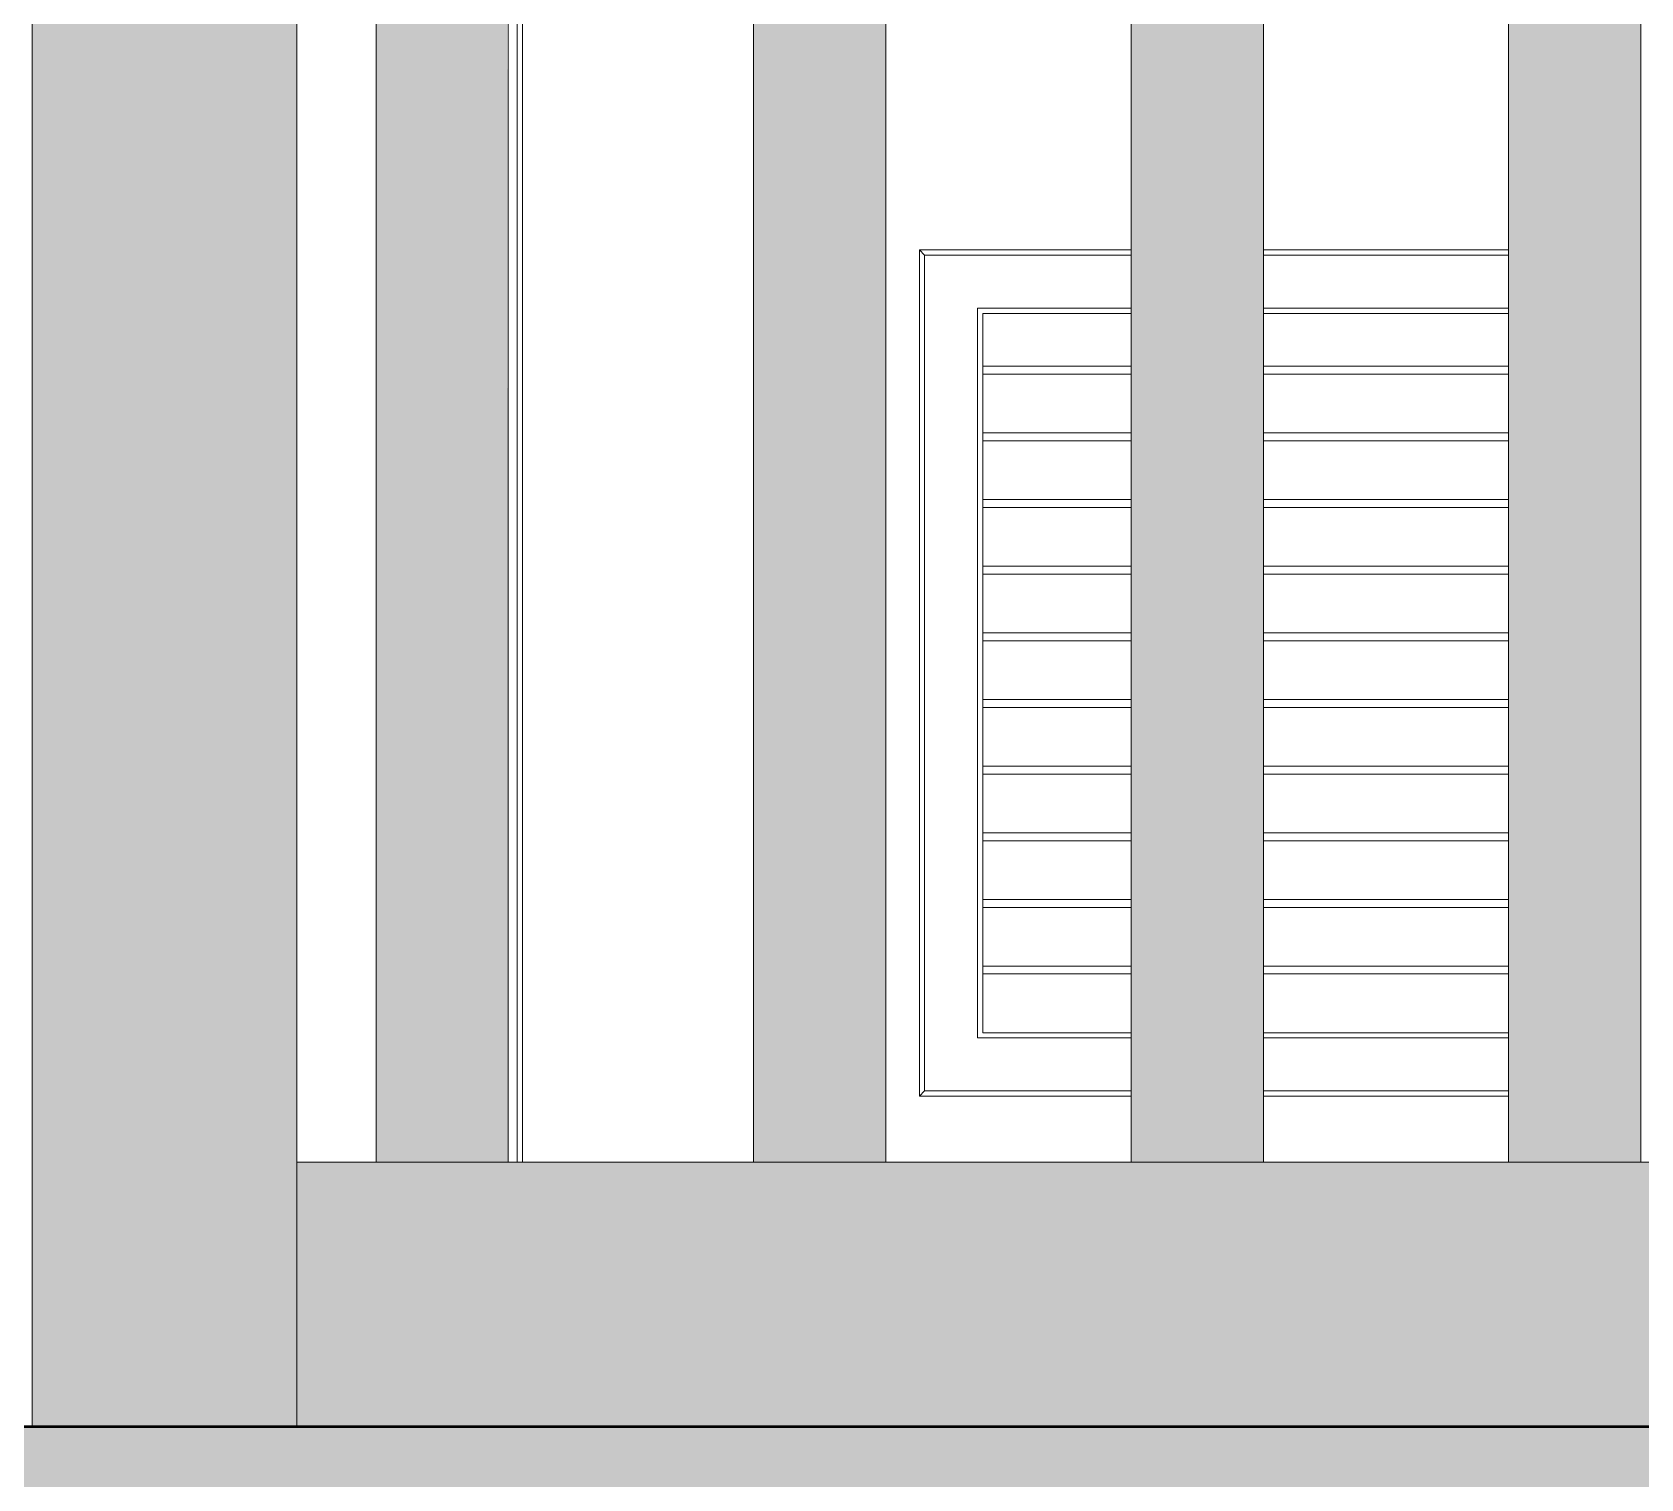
# Model space of a CAD drawing. Header units: millimetres. Extents: x 902415 to 1199587, y -3757 to 35605.
# Drawn here: x 997410 to 998018, y 5180 to 5727 of the extents above; entities that cross this region are included whole.
import ezdxf

# ---------------------------------------------------------------- set-up
doc = ezdxf.new("R2010")
doc.units = ezdxf.units.MM
doc.linetypes.add('AEC_Center', pattern=[24, 12, -4, 4, -4])
doc.linetypes.add('Center', pattern=[178.333333, 20.833333, -52.5, 52.5, -52.5])
for name, color, linetype, lineweight in [('A-DETL', 90, 'Continuous', 18), ('A-DETL-GENF', 92, 'Continuous', 5), ('A-DOOR', 31, 'Continuous', 5), ('A-FLOR-LEVL', 51, 'Continuous', 5), ('A-GLAZ-CWMG', 51, 'Continuous', 5)]:
    doc.layers.add(name, color=color, linetype=linetype, lineweight=lineweight)

# ---------------------------------------------------------------- blocks, each defined once
blk = doc.blocks.new('X_Door-Panel-Hinge-Standard - Standard-V24-North - Grids A')
at = {"layer": 'A-DOOR'}
blk.add_line((997593.06, 7500), (997593.06, 5300), dxfattribs=at)
blk = doc.blocks.new('X_Door-Panel-Hinge-Standard - Standard-V25-North - Grids A')
at = {"layer": 'A-DOOR'}
for p, q in [((997595.06, 5300), (997595.06, 7500)), ((997745.06, 5645), (997745.06, 5325)), ((997745.06, 5645), (997825.1, 5645)), ((997747.06, 5643), (997745.06, 5645)), ((997875.1, 5645), (997967.81, 5645)), ((997747.06, 5643), (997825.1, 5643)), ((997747.06, 5327), (997747.06, 5643)), ((997875.1, 5643), (997967.81, 5643)), ((997767.06, 5623), (997767.06, 5347)), ((997767.06, 5623), (997825.1, 5623)), ((997769.06, 5621), (997769.06, 5609.05)), ((997769.06, 5621), (997825.1, 5621)), ((997875.1, 5623), (997967.81, 5623)), ((997875.1, 5621), (997967.81, 5621)), ((997769.06, 5601), (997769.06, 5609.05)), ((997769.06, 5598), (997769.06, 5601)), ((997825.1, 5601), (997769.06, 5601)), ((997967.81, 5601), (997875.1, 5601)), ((997769.06, 5598), (997825.1, 5598)), ((997769.06, 5598), (997769.06, 5583.85)), ((997875.1, 5598), (997967.81, 5598)), ((997769.06, 5575.8), (997769.06, 5583.85)), ((997769.06, 5572.8), (997769.06, 5575.8)), ((997825.1, 5575.8), (997769.06, 5575.8)), ((997769.06, 5572.8), (997825.1, 5572.8)), ((997769.06, 5572.8), (997769.06, 5558.65)), ((997967.81, 5575.8), (997875.1, 5575.8)), ((997875.1, 5572.8), (997967.81, 5572.8)), ((997769.06, 5550.6), (997769.06, 5558.65)), ((997769.06, 5547.6), (997769.06, 5550.6)), ((997825.1, 5550.6), (997769.06, 5550.6)), ((997769.06, 5547.6), (997825.1, 5547.6)), ((997769.06, 5547.6), (997769.06, 5533.45)), ((997967.81, 5550.6), (997875.1, 5550.6)), ((997875.1, 5547.6), (997967.81, 5547.6)), ((997769.06, 5525.4), (997769.06, 5533.45)), ((997769.06, 5522.4), (997769.06, 5525.4)), ((997825.1, 5525.4), (997769.06, 5525.4)), ((997769.06, 5522.4), (997825.1, 5522.4)), ((997769.06, 5522.4), (997769.06, 5508.25)), ((997967.81, 5525.4), (997875.1, 5525.4)), ((997875.1, 5522.4), (997967.81, 5522.4)), ((997769.06, 5500.2), (997769.06, 5508.25)), ((997769.06, 5497.2), (997769.06, 5500.2)), ((997825.1, 5500.2), (997769.06, 5500.2)), ((997967.81, 5500.2), (997875.1, 5500.2)), ((997769.06, 5497.2), (997825.1, 5497.2)), ((997769.06, 5497.2), (997769.06, 5483.05)), ((997875.1, 5497.2), (997967.81, 5497.2)), ((997769.06, 5475), (997769.06, 5483.05)), ((997769.06, 5472), (997769.06, 5475)), ((997825.1, 5475), (997769.06, 5475)), ((997967.81, 5475), (997875.1, 5475)), ((997769.06, 5472), (997825.1, 5472)), ((997769.06, 5472), (997769.06, 5457.85)), ((997875.1, 5472), (997967.81, 5472)), ((997769.06, 5449.8), (997769.06, 5457.85)), ((997769.06, 5446.8), (997769.06, 5449.8)), ((997825.1, 5449.8), (997769.06, 5449.8)), ((997967.81, 5449.8), (997875.1, 5449.8)), ((997769.06, 5446.8), (997825.1, 5446.8)), ((997769.06, 5446.8), (997769.06, 5432.65)), ((997875.1, 5446.8), (997967.81, 5446.8)), ((997769.06, 5424.6), (997769.06, 5432.65)), ((997769.06, 5421.6), (997769.06, 5424.6)), ((997825.1, 5424.6), (997769.06, 5424.6)), ((997967.81, 5424.6), (997875.1, 5424.6)), ((997769.06, 5421.6), (997825.1, 5421.6)), ((997769.06, 5421.6), (997769.06, 5407.45)), ((997875.1, 5421.6), (997967.81, 5421.6)), ((997769.06, 5399.4), (997769.06, 5407.45)), ((997769.06, 5396.4), (997769.06, 5399.4)), ((997825.1, 5399.4), (997769.06, 5399.4)), ((997769.06, 5396.4), (997825.1, 5396.4)), ((997769.06, 5396.4), (997769.06, 5382.25)), ((997967.81, 5399.4), (997875.1, 5399.4)), ((997875.1, 5396.4), (997967.81, 5396.4)), ((997769.06, 5374.2), (997769.06, 5382.25)), ((997769.06, 5371.2), (997769.06, 5374.2)), ((997825.1, 5374.2), (997769.06, 5374.2)), ((997769.06, 5371.2), (997825.1, 5371.2)), ((997769.06, 5371.2), (997769.06, 5357.05)), ((997967.81, 5374.2), (997875.1, 5374.2)), ((997875.1, 5371.2), (997967.81, 5371.2)), ((997769.06, 5349), (997769.06, 5357.05)), ((997767.06, 5347), (997825.1, 5347)), ((997825.1, 5349), (997769.06, 5349)), ((997967.81, 5349), (997875.1, 5349)), ((997875.1, 5347), (997967.81, 5347)), ((997745.06, 5325), (997747.06, 5327)), ((997745.06, 5325), (997825.1, 5325)), ((997825.1, 5327), (997747.06, 5327)), ((997967.81, 5327), (997875.1, 5327)), ((997875.1, 5325), (997967.81, 5325))]:
    blk.add_line(p, q, dxfattribs=at)
blk = doc.blocks.new('Curtain_Wall_Batten_Door - Louvre Single Door-1889503-North - Grids A')
at = {"layer": 'A-DOOR', "linetype": 'Center'}
for points in [[(997589.67, 5300), (997587.37, 7500), (997539.67, 7500), (997539.67, 5300), (997561.19, 5300)], [(997682.38, 5300), (997732.38, 5300), (997732.38, 7500), (997682.38, 7500), (997682.38, 5430.46)], [(997875.1, 5300), (997875.1, 7500), (997825.1, 7500), (997825.1, 5300)], [(998017.81, 5300), (998017.81, 7500), (997967.81, 7500), (997967.81, 5300)]]:
    blk.add_hatch(color=256, dxfattribs=at).paths.add_polyline_path(points)
at = {"layer": 'A-DOOR'}
for p, q in [((997539.67, 7500), (997539.67, 5300)), ((997589.67, 5300), (997589.67, 7500)), ((997682.38, 7500), (997682.38, 5300)), ((997732.38, 5300), (997732.38, 7500)), ((997825.1, 7500), (997825.1, 5300)), ((997875.1, 5300), (997875.1, 7500)), ((997967.81, 7500), (997967.81, 5300)), ((998017.81, 5300), (998017.81, 7500))]:
    blk.add_line(p, q, dxfattribs=at)
blk = doc.blocks.new('Rectangular Mullion - 100 x 100mm-1765090-North - Grids A')
at = {"layer": 'A-GLAZ-CWMG'}
blk.add_hatch(color=256, dxfattribs=at).paths.add_polyline_path([(998475.94, 5200), (998475.94, 5300), (997509.67, 5300), (997509.67, 5200), (998289.42, 5200)])
for p, q in [((997509.67, 5200), (997509.67, 5300)), ((998475.94, 5300), (997509.67, 5300)), ((998475.94, 5300), (998475.94, 5200))]:
    blk.add_line(p, q, dxfattribs=at)
blk = doc.blocks.new('Rectangular Mullion - 100 x 100mm-1765061-North - Grids A')
at = {"layer": 'A-GLAZ-CWMG'}
blk.add_hatch(color=256, dxfattribs=at).paths.add_polyline_path([(997509.67, 5200), (997509.67, 7600), (997409.67, 7599.22), (997409.67, 5200)])
for p, q in [((997409.67, 7600), (997409.67, 5200)), ((997509.67, 5200), (997509.67, 7600))]:
    blk.add_line(p, q, dxfattribs=at)

msp = doc.modelspace()

# ---------------------------------------------------------------- hatches: boundary and pattern name
at = {"layer": 'A-DETL-GENF'}
msp.add_hatch(color=7, dxfattribs=at).paths.add_polyline_path([(911282.18, 275.12), (1031734.49, 275.12), (1031734.5, 275.12), (1034503.38, 275.12), (1034503.38, 275.12), (1043561.44, 275.12), (1043561.44, 5200), (911282.18, 5200), (911282.18, 2942.26)])

# ---------------------------------------------------------------- linework, layer by layer
at = {"layer": 'A-DETL', "lineweight": 50}
msp.add_line((1043561.44, 5200), (911282.18, 5200), dxfattribs=at)
at = {"layer": 'A-FLOR-LEVL', "linetype": 'AEC_Center'}
msp.add_line((903214.69, 5200), (1037708.07, 5200), dxfattribs=at)

# ---------------------------------------------------------------- block references
at = {"layer": 'A-DOOR'}
for name in ['X_Door-Panel-Hinge-Standard - Standard-V24-North - Grids A', 'X_Door-Panel-Hinge-Standard - Standard-V25-North - Grids A']:
    msp.add_blockref(name, (0, 0), dxfattribs=at)
at = {"layer": 'A-DOOR', "linetype": 'Center'}
msp.add_blockref('Curtain_Wall_Batten_Door - Louvre Single Door-1889503-North - Grids A', (0, 0), dxfattribs=at)
at = {"layer": 'A-GLAZ-CWMG'}
for name in ['Rectangular Mullion - 100 x 100mm-1765061-North - Grids A', 'Rectangular Mullion - 100 x 100mm-1765090-North - Grids A']:
    msp.add_blockref(name, (0, 0), dxfattribs=at)

doc.saveas('drawing.dxf')
